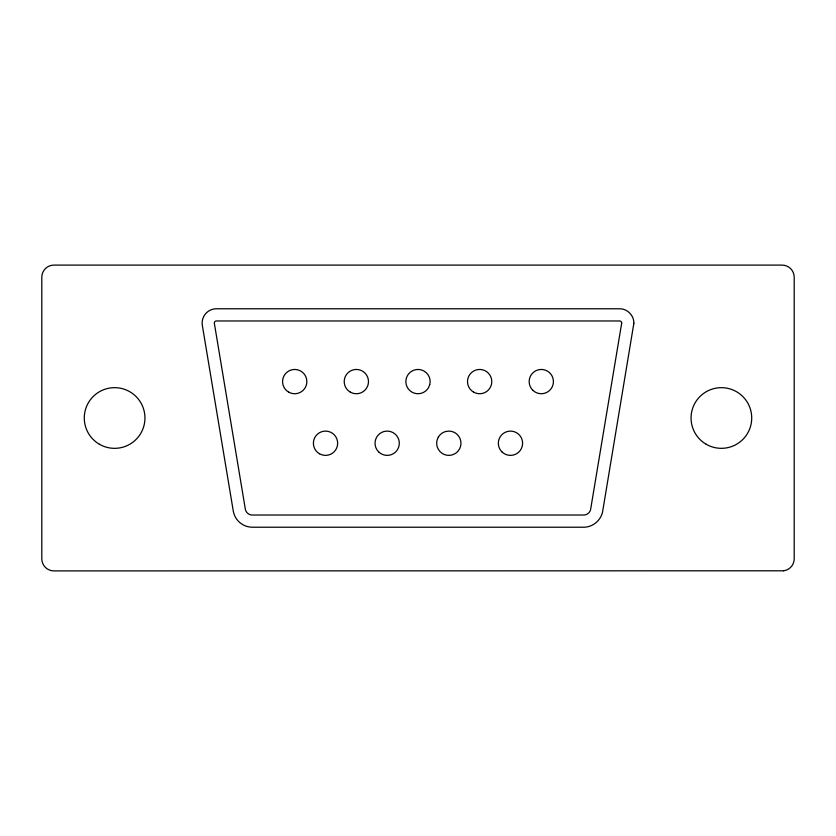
<?xml version="1.0" encoding="UTF-8"?>
<svg xmlns="http://www.w3.org/2000/svg" width="836" height="836" viewBox="0 0 836 836"><rect width="100%" height="100%" fill="white"/><g stroke="black" fill="none" stroke-linecap="round" stroke-linejoin="round"><path stroke-width="1.25" d="M621.691 323.093L590.561 509.803A7.284 7.284 0 0 1 584.416 515.018L251.584 515.018A7.284 7.284 0 0 1 245.439 509.803L214.309 323.093A2.1 2.1 0 0 1 216.106 320.972L619.894 320.972A2.1 2.1 0 0 1 621.691 323.093M633.855 323.344L602.735 510.974C601.366 520.107 592.797 527.359 583.559 527.223L252.441 527.223A19.437 19.437 0 0 1 233.265 510.974L202.333 325.403A14.275 14.275 0 0 1 216.409 308.777L619.591 308.777C627.324 308.62 634.179 315.611 633.855 323.344M429.725 384.738L428.513 387.664A12.132 12.132 0 0 1 411.929 392.105A12.132 12.132 0 0 1 407.487 375.521A12.132 12.132 0 0 1 424.071 371.079L426.579 373.013A12.132 12.132 0 0 1 429.725 384.738M438.315 437.176L437.103 440.102A12.132 12.132 0 0 0 438.315 449.308L440.248 451.827A12.132 12.132 0 0 0 451.962 454.962L454.888 453.749A12.132 12.132 0 0 0 448.827 431.104L445.682 431.522A12.132 12.132 0 0 0 438.315 437.176M783.645 570.8L53.932 570.904A12.132 12.132 0 0 1 41.8 558.772L41.8 277.228A12.132 12.132 0 0 1 53.932 265.096L782.068 265.096A12.132 12.132 0 0 1 794.2 277.228L794.2 558.772A12.132 12.132 0 0 1 783.645 570.8M288.639 392.105A12.132 12.132 0 0 0 306.843 381.592A12.132 12.132 0 0 0 288.639 371.079A12.132 12.132 0 0 0 288.639 392.105M350.284 392.105A12.132 12.132 0 0 0 368.488 381.592A12.132 12.132 0 0 0 350.284 371.079A12.132 12.132 0 0 0 350.284 392.105M473.584 392.105A12.132 12.132 0 0 0 491.787 381.592A12.132 12.132 0 0 0 473.584 371.079A12.132 12.132 0 0 0 473.584 392.105M532.72 390.172A12.132 12.132 0 0 0 553.014 384.738A12.132 12.132 0 0 0 538.154 369.867A12.132 12.132 0 0 0 532.72 390.172M501.893 451.827A12.132 12.132 0 0 0 522.197 446.382A12.132 12.132 0 0 0 507.327 431.522A12.132 12.132 0 0 0 501.893 451.827M378.593 451.827A12.132 12.132 0 0 0 398.897 446.382A12.132 12.132 0 0 0 384.037 431.522A12.132 12.132 0 0 0 378.593 451.827M319.456 453.749A12.132 12.132 0 0 0 337.66 443.237A12.132 12.132 0 0 0 319.456 432.734A12.132 12.132 0 0 0 319.456 453.749M99.442 444.271A30.336 30.336 0 0 0 144.952 418A30.336 30.336 0 0 0 99.442 391.729A30.336 30.336 0 0 0 99.442 444.271M706.221 444.271A30.336 30.336 0 0 0 751.721 418A30.336 30.336 0 0 0 706.221 391.729A30.336 30.336 0 0 0 706.221 444.271"/></g></svg>
